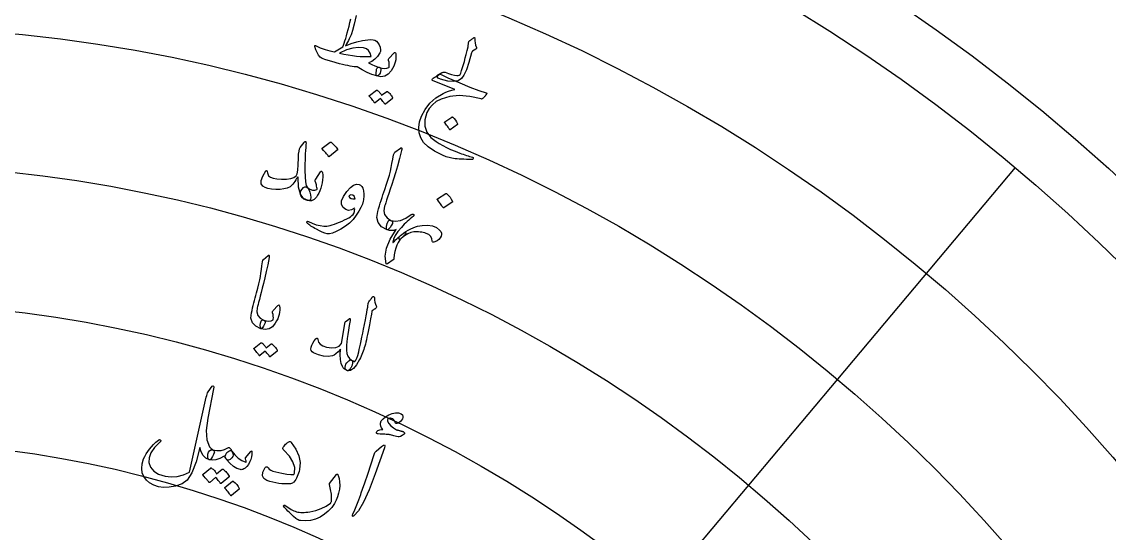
# Model space of a CAD drawing. Header units: millimetres. Extents: x -45 to 45, y -45 to 73.
# Drawn here: x 3.41 to 27.58, y 22.24 to 33.61 of the extents above; entities that cross this region are included whole.
import ezdxf

# ---------------------------------------------------------------- set-up
doc = ezdxf.new("R2010")
doc.units = ezdxf.units.MM
for name, color, linetype in [('ENGRAVE', 7, 'Continuous'), ('ENGRAVE_FINE', 8, 'Continuous'), ('GUIDE', 3, 'Continuous'), ('TEXT', 5, 'Continuous')]:
    doc.layers.add(name, color=color, linetype=linetype)

msp = doc.modelspace()

# ---------------------------------------------------------------- linework, layer by layer
at = {"layer": 'ENGRAVE'}
for radius in [39.65, 33.5042, 27.3585]:
    msp.add_circle((0, 0), radius, dxfattribs=at)
at = {"layer": 'ENGRAVE_FINE'}
for points in [[(25.4865, 30.3737), (21.5361, 25.6657)], [(21.5361, 25.6657), (17.5857, 20.9578)]]:
    msp.add_lwpolyline(points, dxfattribs=at)
for radius in [36.5771, 30.4314, 24.2856]:
    msp.add_circle((0, 0), radius, dxfattribs=at)
at = {"layer": 'GUIDE'}
msp.add_circle((0, 0), 41, dxfattribs=at)
at = {"layer": 'TEXT'}
msp.add_lwpolyline([(10.8424, 33.7483), (10.7972, 33.5565), (10.7623, 33.4219), (10.7379, 33.3446), (10.728, 33.3195), (10.716, 33.2922), (10.702, 33.2626), (10.686, 33.2307), (10.6681, 33.1965), (10.6488, 33.1598), (10.628, 33.1208), (10.6058, 33.0792), (10.7309, 33.1273), (10.8553, 33.1653), (10.979, 33.1932), (11.1018, 33.2112), (11.165, 33.215), (11.2176, 33.2115), (11.2595, 33.2007), (11.2907, 33.1826), (11.3257, 33.1461), (11.353, 33.1003), (11.3727, 33.0454), (11.3848, 32.9814), (11.3847, 32.9675), (11.3818, 32.9525), (11.3763, 32.9363), (11.368, 32.9191), (11.3169, 32.8419), (11.2577, 32.7797), (11.1904, 32.7327), (11.115, 32.7006), (11.1879, 32.6623), (11.2537, 32.632), (11.3123, 32.61), (11.3638, 32.5962), (11.377, 32.5907), (11.3858, 32.5803), (11.3902, 32.5649), (11.3902, 32.5446), (11.384, 32.5052), (11.3745, 32.4731), (11.3617, 32.4483), (11.3457, 32.4308), (11.3295, 32.419), (11.3162, 32.4111), (11.3057, 32.4073), (11.2981, 32.4075), (11.1925, 32.4405), (11.0848, 32.4857), (10.9747, 32.543), (10.8622, 32.6123), (10.8622, 32.6123), (10.8302, 32.6119), (10.7933, 32.6141), (10.7516, 32.6191), (10.7051, 32.6269), (10.6535, 32.637), (10.5969, 32.6493), (10.5353, 32.6637), (10.4686, 32.6802), (10.2974, 32.7264), (10.1689, 32.7654), (10.083, 32.7977), (10.0399, 32.8237), (10.0027, 32.8706), (9.9708, 32.9266), (9.944, 32.9916), (9.9224, 33.0658), (9.9213, 33.077), (9.9237, 33.0834), (9.9295, 33.085), (9.9387, 33.0817), (10.0443, 33.0327), (10.149, 32.9935), (10.2529, 32.9639), (10.3561, 32.9442), (10.5457, 33.0518), (10.561, 33.0906), (10.5767, 33.1352), (10.5929, 33.1853), (10.6097, 33.2412), (10.6269, 33.3024), (10.6448, 33.3686), (10.6632, 33.44), (10.6821, 33.5164), (10.7013, 33.5958), (10.7194, 33.6743)], dxfattribs=at)
for points in [[(13.1659, 32.4675), (13.1853, 32.5285), (13.205, 32.593), (13.225, 32.6609), (13.2453, 32.7324), (13.2659, 32.8076), (13.2868, 32.8869), (13.3078, 32.9702), (13.3291, 33.0577), (13.3377, 33.1524), (13.3419, 33.1636), (13.3474, 33.1736), (13.3544, 33.1825), (13.3627, 33.1902), (13.3674, 33.194), (13.3739, 33.1989), (13.3823, 33.2048), (13.3924, 33.2118), (13.4043, 33.22), (13.4178, 33.2296), (13.433, 33.2407), (13.4499, 33.2532), (13.4557, 33.2571), (13.4616, 33.2592), (13.4677, 33.2594), (13.474, 33.2578), (13.4785, 33.2548), (13.4814, 33.25), (13.4826, 33.2435), (13.4822, 33.2353), (13.4804, 33.1889), (13.4849, 33.1414), (13.4956, 33.0928), (13.5126, 33.0431), (13.5165, 33.0295), (13.5153, 33.018), (13.5091, 33.0086), (13.4979, 33.0011), (13.4293, 32.9596), (13.4228, 32.9537), (13.4166, 32.945), (13.4108, 32.9334), (13.4054, 32.919), (13.3467, 32.7082), (13.2899, 32.5429), (13.2351, 32.4228), (13.1826, 32.348), (13.1081, 32.3003), (13.0057, 32.2825), (12.8755, 32.2945), (12.7171, 32.3359), (12.6622, 32.361), (12.6414, 32.3894), (12.6547, 32.4212), (12.7022, 32.4562), (12.7097, 32.4604), (12.717, 32.4644), (12.7242, 32.4684), (12.7312, 32.4723), (12.738, 32.4761), (12.7446, 32.4798), (12.7511, 32.4835), (12.7574, 32.4871), (12.7717, 32.4929), (12.7869, 32.4951), (12.8031, 32.4937), (12.8203, 32.4885), (12.8957, 32.4614), (12.9633, 32.4401), (13.023, 32.4249), (13.075, 32.4156), (13.1062, 32.4149), (13.1317, 32.4232), (13.1516, 32.4408), (13.1659, 32.4675)], [(11.0053, 33.0351), (10.8918, 33.0439), (10.7646, 33.0273), (10.624, 32.9852), (10.4704, 32.9173), (10.5688, 32.8945), (10.6643, 32.8755), (10.7569, 32.8603), (10.8466, 32.8491), (10.9334, 32.8417), (11.017, 32.838), (11.0975, 32.8381), (11.1748, 32.8421), (11.1522, 32.9172), (11.1164, 32.9744), (11.0674, 33.0137), (11.0053, 33.0351)], [(11.5761, 32.8064), (11.6808, 32.9154), (11.6946, 32.9266), (11.7056, 32.9284), (11.7139, 32.9209), (11.7195, 32.904), (11.7243, 32.8577), (11.7243, 32.8113), (11.7194, 32.7646), (11.7097, 32.7177), (11.695, 32.6704), (11.675, 32.6225), (11.6499, 32.574), (11.6195, 32.5248), (11.5532, 32.4474), (11.4772, 32.4022), (11.3915, 32.3892), (11.296, 32.4082), (11.2878, 32.4185), (11.284, 32.4423), (11.2846, 32.4796), (11.2896, 32.5303), (11.295, 32.5565), (11.3028, 32.5768), (11.313, 32.5914), (11.3255, 32.6001), (11.3338, 32.6022), (11.3426, 32.6024), (11.352, 32.6006), (11.3618, 32.5969), (11.4201, 32.5786), (11.4743, 32.5727), (11.5246, 32.5794), (11.5708, 32.5987), (11.5732, 32.6006), (11.5749, 32.6037), (11.5758, 32.6079), (11.576, 32.6133), (11.5783, 32.6458), (11.5768, 32.6802), (11.5716, 32.7165), (11.5626, 32.7547), (11.5602, 32.7688), (11.5616, 32.7821), (11.5669, 32.7947), (11.5761, 32.8064)], [(12.8809, 32.369), (13.1422, 32.253), (13.3702, 32.158), (13.5653, 32.0846), (13.7279, 32.0334), (13.733, 32.032), (13.737, 32.0299), (13.74, 32.0271), (13.742, 32.0238), (13.7429, 32.02), (13.7426, 32.016), (13.7411, 32.0117), (13.7385, 32.0072), (13.7265, 31.9903), (13.7152, 31.9749), (13.7048, 31.9609), (13.6952, 31.9485), (13.6863, 31.9375), (13.6782, 31.9279), (13.6709, 31.9199), (13.6644, 31.9133), (13.6524, 31.9035), (13.6407, 31.8975), (13.6295, 31.8952), (13.6187, 31.8966), (13.3648, 31.9534), (13.1316, 31.9713), (12.9195, 31.9506), (12.7288, 31.8918), (12.6228, 31.8367), (12.535, 31.7686), (12.4654, 31.6877), (12.4136, 31.5939), (12.365, 31.434), (12.364, 31.2883), (12.4104, 31.1569), (12.5038, 31.0395), (12.5579, 30.9934), (12.6196, 30.9482), (12.6888, 30.904), (12.7655, 30.8607), (12.8495, 30.8181), (12.9407, 30.7762), (13.0391, 30.7348), (13.1446, 30.6939), (13.1825, 30.6802), (13.2199, 30.667), (13.2567, 30.6543), (13.2931, 30.642), (13.3287, 30.6303), (13.3633, 30.6193), (13.3969, 30.609), (13.4295, 30.5994), (13.4391, 30.5958), (13.4447, 30.5903), (13.4463, 30.5829), (13.4438, 30.5737), (13.4387, 30.564), (13.4331, 30.5572), (13.427, 30.5534), (13.4205, 30.5524), (13.3547, 30.5523), (13.2928, 30.5531), (13.235, 30.5548), (13.181, 30.5574), (13.1311, 30.5608), (13.0852, 30.5647), (13.0434, 30.5693), (13.0057, 30.5745), (12.971, 30.5813), (12.9375, 30.5884), (12.9051, 30.5959), (12.8739, 30.6037), (12.8439, 30.6123), (12.8151, 30.6218), (12.7874, 30.6324), (12.7608, 30.6439), (12.584, 30.7343), (12.4441, 30.8289), (12.3413, 30.9282), (12.2756, 31.0326), (12.2407, 31.144), (12.2317, 31.2616), (12.2488, 31.3853), (12.2921, 31.5151), (12.3735, 31.6654), (12.4811, 31.8), (12.6151, 31.9188), (12.7757, 32.0213), (12.8337, 32.0485), (12.8963, 32.0717), (12.9638, 32.0907), (13.0359, 32.1057), (12.5393, 32.3076), (12.5293, 32.3174), (12.5279, 32.3287), (12.5351, 32.3414), (12.5508, 32.3556), (12.5775, 32.3747), (12.6018, 32.3917), (12.6234, 32.4068), (12.6426, 32.4199), (12.6591, 32.4309), (12.673, 32.4396), (12.6842, 32.4461), (12.6927, 32.4504), (12.7066, 32.4463), (12.7427, 32.4314), (12.8008, 32.4057), (12.8809, 32.369)], [(11.5193, 32.063), (11.5228, 32.0647), (11.527, 32.065), (11.5318, 32.0638), (11.5372, 32.0613), (11.5546, 32.0463), (11.5711, 32.0308), (11.5866, 32.0147), (11.6012, 31.998), (11.6149, 31.9807), (11.6279, 31.9624), (11.64, 31.9432), (11.6514, 31.9231), (11.653, 31.9176), (11.6528, 31.9125), (11.6506, 31.9078), (11.6466, 31.9036), (11.4913, 31.7804), (11.4878, 31.7793), (11.4839, 31.7807), (11.4795, 31.7847), (11.4745, 31.7912), (11.4714, 31.7967), (11.4661, 31.8046), (11.4585, 31.8149), (11.4486, 31.8277), (11.4363, 31.8431), (11.4216, 31.8613), (11.4044, 31.8823), (11.3847, 31.906), (11.2634, 31.8101), (11.2585, 31.8076), (11.2536, 31.8083), (11.2487, 31.8122), (11.2438, 31.8194), (11.2396, 31.8256), (11.2328, 31.8351), (11.2234, 31.8478), (11.2114, 31.8638), (11.1966, 31.8831), (11.1787, 31.9059), (11.1576, 31.932), (11.1335, 31.9616), (11.1314, 31.9659), (11.1311, 31.9695), (11.1325, 31.9725), (11.1358, 31.9749), (11.2897, 32.0928), (11.2932, 32.0945), (11.2973, 32.0948), (11.3021, 32.0937), (11.3076, 32.0912), (11.3228, 32.0795), (11.3371, 32.067), (11.3506, 32.0537), (11.3632, 32.0398), (11.375, 32.0252), (11.3861, 32.0101), (11.3964, 31.9946), (11.406, 31.9786)], [(12.9709, 31.4941), (12.9745, 31.4957), (12.9787, 31.4958), (12.9834, 31.4944), (12.9887, 31.4916), (13.0212, 31.4593), (13.0498, 31.4243), (13.0746, 31.3866), (13.0956, 31.3463), (13.097, 31.3409), (13.0967, 31.3362), (13.0946, 31.3323), (13.0907, 31.329), (12.932, 31.2123), (12.9269, 31.2101), (12.9221, 31.211), (12.9174, 31.2152), (12.9129, 31.2226), (12.9089, 31.2291), (12.9026, 31.2389), (12.8939, 31.2521), (12.8828, 31.2687), (12.869, 31.2888), (12.8522, 31.3125), (12.8326, 31.3397), (12.8099, 31.3706), (12.8072, 31.3753), (12.8064, 31.3792), (12.8077, 31.3823), (12.811, 31.3845)], [(9.726, 30.8847), (9.7203, 30.8178), (9.7154, 30.7496), (9.7113, 30.6799), (9.7081, 30.6087), (9.7056, 30.5359), (9.7036, 30.4611), (9.7022, 30.3843), (9.7015, 30.3054), (9.7046, 30.1621), (9.7139, 30.0521), (9.7295, 29.9755), (9.7515, 29.9323), (9.7736, 29.9035), (9.7934, 29.8667), (9.8107, 29.8217), (9.8257, 29.7686), (9.8354, 29.7057), (9.8296, 29.6627), (9.8084, 29.6397), (9.7717, 29.6365), (9.6712, 29.6813), (9.6017, 29.7813), (9.5628, 29.9367), (9.5541, 30.1479), (9.5536, 30.1515), (9.5522, 30.1544), (9.55, 30.1566), (9.5468, 30.158), (9.5443, 30.1584), (9.5415, 30.1578), (9.5384, 30.1563), (9.5351, 30.1539), (9.5187, 30.1254), (9.5003, 30.0955), (9.4798, 30.0643), (9.4573, 30.0318), (9.4345, 30.0015), (9.4128, 29.977), (9.3924, 29.9584), (9.3731, 29.9456), (9.3095, 29.9172), (9.2352, 29.8976), (9.1502, 29.8867), (9.0545, 29.8843), (8.9596, 29.8896), (8.8802, 29.9033), (8.8162, 29.9257), (8.7676, 29.9567), (8.7334, 30.0087), (8.7324, 30.0828), (8.7649, 30.179), (8.831, 30.2973), (8.8351, 30.3007), (8.8397, 30.3026), (8.8448, 30.303), (8.8505, 30.302), (8.8569, 30.2994), (8.8616, 30.2955), (8.8647, 30.2906), (8.8661, 30.2845), (8.8697, 30.2546), (8.8758, 30.2289), (8.8843, 30.2074), (8.8954, 30.1899), (8.9367, 30.1589), (8.9985, 30.1359), (9.0808, 30.121), (9.1837, 30.1139), (9.2965, 30.1156), (9.3878, 30.1281), (9.4577, 30.1518), (9.5061, 30.1866), (9.5263, 30.231), (9.5419, 30.3128), (9.5528, 30.4322), (9.5586, 30.589), (9.5633, 30.6711), (9.5713, 30.7362), (9.5826, 30.7842), (9.5972, 30.8151), (9.6837, 30.9294), (9.693, 30.9414), (9.7014, 30.9494), (9.7088, 30.9534), (9.7154, 30.9535), (9.7216, 30.9475), (9.7254, 30.934), (9.7268, 30.9131), (9.726, 30.8847)], [(10.2627, 30.9369), (10.2668, 30.9389), (10.2716, 30.9393), (10.2773, 30.938), (10.2838, 30.9352), (10.325, 30.9007), (10.362, 30.863), (10.3948, 30.822), (10.4233, 30.7777), (10.4255, 30.7717), (10.4256, 30.7664), (10.4235, 30.7618), (10.4193, 30.758), (10.245, 30.6164), (10.2393, 30.6135), (10.2335, 30.6143), (10.2276, 30.6187), (10.2216, 30.6268), (10.2164, 30.6338), (10.208, 30.6445), (10.1965, 30.6589), (10.1818, 30.6769), (10.1637, 30.6987), (10.1418, 30.7244), (10.1161, 30.7539), (10.0865, 30.7873), (10.0828, 30.7924), (10.0816, 30.7968), (10.0827, 30.8003), (10.0863, 30.8031)], [(11.8273, 30.8018), (11.8347, 30.8069), (11.8409, 30.8099), (11.8459, 30.8107), (11.8497, 30.8092), (11.8543, 30.8039), (11.8559, 30.7928), (11.8546, 30.7757), (11.8502, 30.7528), (11.8031, 30.571), (11.7571, 30.4038), (11.7125, 30.2512), (11.6693, 30.113), (11.6303, 29.9957), (11.5956, 29.8905), (11.5649, 29.7973), (11.5385, 29.7163), (11.516, 29.6475), (11.4975, 29.5909), (11.4828, 29.5465), (11.4721, 29.5143), (11.4559, 29.4117), (11.4743, 29.3245), (11.527, 29.2524), (11.6141, 29.1954), (11.6377, 29.178), (11.648, 29.155), (11.6452, 29.1266), (11.6291, 29.0927), (11.5964, 29.0422), (11.5692, 29.0076), (11.5474, 28.9891), (11.531, 28.9866), (11.4055, 29.0566), (11.3284, 29.1481), (11.2997, 29.2613), (11.3196, 29.3965), (11.3381, 29.4578), (11.3571, 29.519), (11.3765, 29.5802), (11.3965, 29.6413), (11.4167, 29.7025), (11.4372, 29.7638), (11.4578, 29.8252), (11.4786, 29.8867), (11.5185, 30.0039), (11.5522, 30.1103), (11.5797, 30.2059), (11.6009, 30.2906), (11.619, 30.3729), (11.6372, 30.461), (11.6554, 30.5548), (11.6737, 30.6545), (11.6778, 30.6722), (11.6841, 30.6873), (11.6926, 30.7), (11.7032, 30.7101)], [(9.9623, 29.9602), (9.9562, 29.9881), (9.9495, 30.0125), (9.9423, 30.0334), (9.9346, 30.0509), (9.9297, 30.0654), (9.9292, 30.0804), (9.9332, 30.0958), (9.9416, 30.1118), (10.0513, 30.2755), (10.0635, 30.2888), (10.0741, 30.2902), (10.083, 30.2797), (10.0903, 30.2572), (10.0974, 30.2122), (10.0989, 30.1602), (10.0947, 30.1012), (10.0847, 30.0352), (10.071, 29.9732), (10.0538, 29.9138), (10.0332, 29.8568), (10.0092, 29.8023), (9.9844, 29.7561), (9.959, 29.717), (9.9331, 29.685), (9.9068, 29.6601), (9.8792, 29.6443), (9.846, 29.6356), (9.807, 29.634), (9.7623, 29.6396), (9.7188, 29.6521), (9.681, 29.6722), (9.6489, 29.6998), (9.6225, 29.7352), (9.6058, 29.7745), (9.6032, 29.8142), (9.6147, 29.8543), (9.6403, 29.8948), (9.6701, 29.9251), (9.6988, 29.9409), (9.7265, 29.9422), (9.7531, 29.9291), (9.8123, 29.8925), (9.8678, 29.8724), (9.9196, 29.8689), (9.9678, 29.882), (9.971, 29.8887), (9.9712, 29.9039), (9.9683, 29.9278), (9.9623, 29.9602)], [(10.6343, 29.8424), (10.7129, 29.9267), (10.785, 29.9807), (10.8505, 30.0046), (10.9091, 29.9983), (10.9407, 29.9801), (10.9668, 29.9507), (10.9873, 29.9099), (11.0023, 29.8578), (11.0079, 29.8287), (11.0116, 29.7998), (11.0133, 29.7708), (11.0129, 29.742), (11.011, 29.7129), (11.0078, 29.6833), (11.0035, 29.6531), (10.9979, 29.6224), (10.9788, 29.5563), (10.9465, 29.4822), (10.901, 29.4), (10.8424, 29.3097), (10.772, 29.2197), (10.6915, 29.1384), (10.6008, 29.0656), (10.5, 29.0014), (10.4004, 28.9496), (10.3162, 28.9155), (10.2474, 28.8994), (10.1937, 28.9013), (10.1435, 28.916), (10.0872, 28.9374), (10.0249, 28.9653), (9.9565, 28.9997), (9.9222, 29.0184), (9.8908, 29.0364), (9.8621, 29.054), (9.8364, 29.0711), (9.8132, 29.0874), (9.7924, 29.1027), (9.774, 29.117), (9.7579, 29.1304), (9.7491, 29.1403), (9.7439, 29.1496), (9.7424, 29.1583), (9.7445, 29.1665), (9.7507, 29.1733), (9.7586, 29.1763), (9.7681, 29.1754), (9.7791, 29.1707), (9.8648, 29.132), (9.9512, 29.1019), (10.0383, 29.0806), (10.1263, 29.0679), (10.1546, 29.0671), (10.1871, 29.0698), (10.224, 29.0759), (10.2651, 29.0854), (10.3106, 29.0983), (10.3604, 29.1146), (10.4146, 29.1342), (10.4732, 29.1572), (10.5314, 29.1817), (10.5845, 29.206), (10.6324, 29.2301), (10.6751, 29.2541), (10.7125, 29.2781), (10.7445, 29.3025), (10.7711, 29.3272), (10.7923, 29.3522), (10.8022, 29.3981), (10.8075, 29.433), (10.8081, 29.4571), (10.804, 29.4702), (10.7363, 29.4313), (10.6721, 29.4206), (10.6113, 29.4381), (10.5538, 29.4839), (10.5167, 29.5511), (10.5177, 29.6333), (10.5568, 29.7304), (10.6343, 29.8424)], [(10.8166, 29.6784), (10.7973, 29.7329), (10.7672, 29.7615), (10.7263, 29.764), (10.6747, 29.7404), (10.6967, 29.7039), (10.7276, 29.6815), (10.7676, 29.673), (10.8166, 29.6784)], [(12.835, 29.7928), (12.8391, 29.7944), (12.844, 29.7943), (12.8495, 29.7926), (12.8557, 29.7893), (12.8936, 29.7515), (12.927, 29.7108), (12.9559, 29.6672), (12.9803, 29.6207), (12.982, 29.6145), (12.9816, 29.6092), (12.9791, 29.6048), (12.9746, 29.6014), (12.7892, 29.4751), (12.7833, 29.4727), (12.7777, 29.474), (12.7722, 29.4789), (12.7669, 29.4875), (12.7624, 29.4949), (12.755, 29.5062), (12.7449, 29.5215), (12.7319, 29.5407), (12.7158, 29.564), (12.6963, 29.5914), (12.6734, 29.6229), (12.647, 29.6586), (12.6438, 29.6641), (12.6429, 29.6685), (12.6444, 29.672), (12.6482, 29.6744)], [(11.9036, 28.8572), (11.8561, 28.8129), (11.8143, 28.7629), (11.7782, 28.7072), (11.7477, 28.6458), (11.7227, 28.5791), (11.7029, 28.5076), (11.6882, 28.4312), (11.6787, 28.35), (11.6773, 28.3393), (11.6747, 28.3308), (11.6711, 28.3243), (11.6664, 28.32), (11.5377, 28.2351), (11.5268, 28.2296), (11.5183, 28.2275), (11.5122, 28.2288), (11.5085, 28.2336), (11.4871, 28.4005), (11.5168, 28.5826), (11.5983, 28.7798), (11.7323, 28.9919), (11.6793, 28.9756), (11.6282, 28.9693), (11.5787, 28.9729), (11.531, 28.9866), (11.5224, 28.9935), (11.517, 29.0062), (11.5149, 29.0247), (11.516, 29.0489), (11.517, 29.0634), (11.5188, 29.0777), (11.5216, 29.0918), (11.5253, 29.1057), (11.5294, 29.1195), (11.5334, 29.1331), (11.5374, 29.1465), (11.5414, 29.1598), (11.5521, 29.1828), (11.5678, 29.1964), (11.5885, 29.2006), (11.6141, 29.1954), (11.7166, 29.1791), (11.826, 29.1952), (11.9426, 29.2438), (12.0668, 29.3249), (12.0832, 29.3348), (12.0975, 29.3386), (12.1095, 29.3361), (12.1193, 29.3275), (12.1247, 29.3167), (12.1256, 29.3067), (12.1221, 29.2975), (12.1142, 29.2891), (12.0789, 29.2614), (12.0441, 29.2329), (12.0098, 29.2034), (11.9761, 29.1731), (11.9428, 29.1418), (11.9101, 29.1097), (11.878, 29.0766), (11.8463, 29.0427), (11.768, 28.947), (11.7107, 28.8599), (11.6742, 28.7815), (11.6585, 28.7118), (11.6587, 28.7094), (11.6588, 28.7077), (11.6589, 28.7066), (11.6589, 28.7063), (11.6592, 28.7065), (11.66, 28.7072), (11.6613, 28.7084), (11.6631, 28.71), (11.6904, 28.7376), (11.7178, 28.7642), (11.7455, 28.79), (11.7732, 28.8148), (11.8014, 28.8388), (11.8301, 28.8621), (11.8594, 28.8846), (11.8892, 28.9063), (11.9105, 28.9212), (11.9271, 28.9286), (11.9389, 28.9284), (11.9459, 28.9208), (11.9466, 28.9104), (11.9398, 28.8963), (11.9254, 28.8786), (11.9036, 28.8572)], [(12.5289, 28.7384), (12.5197, 28.7976), (12.4951, 28.8457), (12.4552, 28.8827), (12.4, 28.9085), (12.3664, 28.918), (12.3326, 28.9261), (12.2985, 28.9327), (12.2642, 28.9379), (12.2294, 28.9413), (12.1942, 28.9427), (12.1585, 28.9421), (12.1223, 28.9394), (12.0568, 28.9262), (11.9885, 28.8978), (11.9174, 28.8542), (11.8436, 28.7954), (11.8245, 28.7832), (11.8092, 28.7778), (11.7977, 28.7793), (11.79, 28.7877), (11.7857, 28.7999), (11.7867, 28.812), (11.7929, 28.824), (11.8044, 28.8358), (11.8207, 28.8509), (11.8353, 28.8643), (11.8483, 28.876), (11.8596, 28.8861), (11.8694, 28.8945), (11.8779, 28.9015), (11.8852, 28.907), (11.8911, 28.9109), (11.9457, 28.9482), (11.9996, 28.981), (12.0527, 29.0094), (12.1051, 29.0332), (12.1568, 29.0527), (12.2079, 29.068), (12.2583, 29.0792), (12.3081, 29.0861), (12.4298, 29.0892), (12.535, 29.0727), (12.6234, 29.037), (12.695, 28.9821), (12.7216, 28.9498), (12.7365, 28.9168), (12.7398, 28.8831), (12.7316, 28.8486), (12.709, 28.8067), (12.6784, 28.7711), (12.6398, 28.7417), (12.5931, 28.7186), (12.5662, 28.7114), (12.5465, 28.7124), (12.5341, 28.7214), (12.5289, 28.7384)], [(8.8841, 28.417), (8.8904, 28.422), (8.8957, 28.425), (8.9001, 28.4259), (8.9036, 28.4248), (8.9079, 28.4204), (8.91, 28.4106), (8.9098, 28.3954), (8.9073, 28.3748), (8.8757, 28.2109), (8.8444, 28.06), (8.8134, 27.9221), (8.7829, 27.7971), (8.755, 27.6908), (8.7301, 27.5955), (8.7082, 27.5111), (8.6893, 27.4378), (8.6732, 27.3755), (8.66, 27.3242), (8.6495, 27.284), (8.6418, 27.2549), (8.6333, 27.1629), (8.6545, 27.0865), (8.7053, 27.0256), (8.7859, 26.98), (8.8077, 26.9659), (8.8182, 26.9461), (8.8173, 26.9207), (8.805, 26.8897), (8.7789, 26.843), (8.7567, 26.8108), (8.7384, 26.7932), (8.724, 26.79), (8.6086, 26.8451), (8.5351, 26.9218), (8.5032, 27.0207), (8.5132, 27.1417), (8.5262, 27.1971), (8.5395, 27.2525), (8.5533, 27.3078), (8.5675, 27.3632), (8.582, 27.4187), (8.5967, 27.4742), (8.6115, 27.5298), (8.6266, 27.5856), (8.6553, 27.6918), (8.6792, 27.7881), (8.6982, 27.8744), (8.7122, 27.9508), (8.7236, 28.0248), (8.7348, 28.1039), (8.7457, 28.1882), (8.7563, 28.2777), (8.7589, 28.2936), (8.7637, 28.3074), (8.7704, 28.3191), (8.7793, 28.3287)], [(8.9959, 27.1938), (9.0985, 27.3048), (9.112, 27.3163), (9.123, 27.3183), (9.1315, 27.3109), (9.1374, 27.2942), (9.1431, 27.248), (9.144, 27.2015), (9.14, 27.1547), (9.1312, 27.1077), (9.1174, 27.0602), (9.0983, 27.0119), (9.0741, 26.9629), (9.0447, 26.9131), (8.9798, 26.8344), (8.9048, 26.7877), (8.8196, 26.773), (8.724, 26.79), (8.7156, 26.8001), (8.7114, 26.8239), (8.7112, 26.8611), (8.7152, 26.9119), (8.7201, 26.9382), (8.7274, 26.9587), (8.7373, 26.9735), (8.7496, 26.9825), (8.7578, 26.9847), (8.7666, 26.9851), (8.776, 26.9835), (8.7859, 26.98), (8.8445, 26.9629), (8.8987, 26.9582), (8.9488, 26.9659), (8.9946, 26.986), (8.997, 26.988), (8.9986, 26.9911), (8.9995, 26.9954), (8.9995, 27.0008), (9.0012, 27.0333), (8.999, 27.0676), (8.9931, 27.1038), (8.9833, 27.1419), (8.9807, 27.1559), (8.9819, 27.1692), (8.9869, 27.1819), (8.9959, 27.1938)], [(11.1995, 27.4884), (11.2074, 27.4967), (11.2155, 27.5016), (11.2237, 27.5032), (11.2322, 27.5014), (11.2388, 27.4974), (11.2436, 27.4913), (11.2467, 27.4833), (11.2481, 27.4733), (11.2499, 27.4238), (11.2574, 27.3777), (11.2705, 27.3349), (11.2893, 27.2955), (11.2942, 27.2795), (11.2927, 27.2647), (11.2848, 27.2509), (11.2706, 27.2383), (11.2619, 27.2323), (11.253, 27.2264), (11.244, 27.2205), (11.2349, 27.2147), (11.2257, 27.2088), (11.2167, 27.2029), (11.2079, 27.197), (11.1991, 27.191), (11.1921, 27.1706), (11.1791, 27.111), (11.16, 27.0121), (11.1346, 26.8741), (11.1207, 26.7982), (11.1072, 26.7271), (11.094, 26.6608), (11.0813, 26.5993), (11.0689, 26.5427), (11.0569, 26.4913), (11.0451, 26.445), (11.0336, 26.4039), (11.0219, 26.3654), (11.0094, 26.3273), (10.9962, 26.2896), (10.9822, 26.2521), (10.9673, 26.2148), (10.9516, 26.1776), (10.935, 26.1405), (10.9176, 26.1034), (10.8506, 25.9826), (10.784, 25.9011), (10.7176, 25.8588), (10.6515, 25.8557), (10.6238, 25.8661), (10.6052, 25.8831), (10.5957, 25.9065), (10.5953, 25.9363), (10.602, 25.9685), (10.6138, 25.9989), (10.6308, 26.0275), (10.6529, 26.0543), (10.6775, 26.0774), (10.6998, 26.0909), (10.7201, 26.0947), (10.7381, 26.0889), (10.7512, 26.0824), (10.763, 26.0766), (10.7734, 26.0715), (10.7824, 26.067), (10.7904, 26.0635), (10.7975, 26.0611), (10.8037, 26.0598), (10.809, 26.0596), (10.8308, 26.0864), (10.8531, 26.1315), (10.8759, 26.1951), (10.8992, 26.277), (10.9114, 26.3264), (10.9247, 26.3834), (10.9389, 26.4478), (10.9541, 26.5199), (10.9704, 26.5995), (10.9879, 26.6869), (11.0067, 26.7821), (11.0267, 26.8849), (11.046, 26.9856), (11.0626, 27.0742), (11.0766, 27.1506), (11.088, 27.2149), (11.0971, 27.267), (11.1038, 27.3068), (11.1084, 27.3343), (11.1107, 27.3495), (11.1153, 27.3688), (11.1233, 27.3881), (11.1348, 27.4076), (11.1497, 27.4271), (11.1582, 27.4365), (11.1661, 27.4453), (11.1733, 27.4537), (11.1799, 27.4616), (11.1857, 27.469), (11.191, 27.476), (11.1956, 27.4824), (11.1995, 27.4884)], [(10.6487, 25.8544), (10.6091, 25.8735), (10.5768, 25.8953), (10.5517, 25.9198), (10.5339, 25.9469), (10.5087, 26.0172), (10.4937, 26.1051), (10.4887, 26.2107), (10.4938, 26.334), (10.4398, 26.2754), (10.392, 26.2311), (10.3503, 26.2011), (10.3145, 26.1853), (10.2183, 26.1734), (10.116, 26.1811), (10.0075, 26.2084), (9.8924, 26.2552), (9.8625, 26.2756), (9.8439, 26.303), (9.8367, 26.3374), (9.8408, 26.3789), (9.8547, 26.4242), (9.8767, 26.4703), (9.907, 26.5173), (9.9455, 26.5649), (9.9519, 26.571), (9.9586, 26.5748), (9.9657, 26.5765), (9.9731, 26.5759), (9.9816, 26.5724), (9.9875, 26.567), (9.9908, 26.5595), (9.9917, 26.55), (10.0056, 26.4915), (10.0415, 26.4439), (10.0994, 26.4071), (10.1792, 26.3811), (10.2975, 26.3642), (10.3925, 26.3712), (10.4641, 26.4024), (10.5123, 26.4581), (10.5874, 26.8964), (10.5918, 26.9161), (10.5981, 26.9328), (10.6061, 26.9463), (10.616, 26.9567), (10.676, 27.0046), (10.6844, 27.0107), (10.6915, 27.0146), (10.6975, 27.0163), (10.7023, 27.0157), (10.7069, 27.0103), (10.7092, 27.0011), (10.709, 26.988), (10.7064, 26.9711), (10.6862, 26.8596), (10.669, 26.7563), (10.6547, 26.6612), (10.6434, 26.5743), (10.6348, 26.4958), (10.6288, 26.4256), (10.6253, 26.3638), (10.6243, 26.3104), (10.6328, 26.2376), (10.6549, 26.1764), (10.6906, 26.1266), (10.7402, 26.0881), (10.7536, 26.0762), (10.7613, 26.059), (10.7632, 26.0363), (10.7593, 26.0082), (10.7555, 25.994), (10.7511, 25.98), (10.7462, 25.966), (10.7408, 25.9521), (10.7345, 25.9384), (10.7272, 25.925), (10.7188, 25.9119), (10.7094, 25.899), (10.6903, 25.8764), (10.6739, 25.8614), (10.66, 25.8541), (10.6487, 25.8544)], [(8.953, 26.4496), (8.9564, 26.4513), (8.9606, 26.4517), (8.9654, 26.4507), (8.9708, 26.4482), (8.9884, 26.4336), (9.0051, 26.4184), (9.0208, 26.4026), (9.0356, 26.3863), (9.0496, 26.3692), (9.0627, 26.3511), (9.0752, 26.3322), (9.0868, 26.3123), (9.0885, 26.3069), (9.0883, 26.3018), (9.0863, 26.2971), (9.0823, 26.2927), (8.9298, 26.1667), (8.9264, 26.1655), (8.9224, 26.1668), (8.9179, 26.1707), (8.9129, 26.1771), (8.9098, 26.1825), (8.9043, 26.1903), (8.8966, 26.2005), (8.8865, 26.213), (8.8741, 26.2282), (8.8591, 26.246), (8.8416, 26.2667), (8.8216, 26.29), (8.7027, 26.1916), (8.6979, 26.189), (8.693, 26.1896), (8.6881, 26.1934), (8.6831, 26.2004), (8.6787, 26.2066), (8.6718, 26.2159), (8.6622, 26.2284), (8.65, 26.2441), (8.635, 26.2631), (8.6167, 26.2854), (8.5953, 26.3111), (8.5707, 26.3402), (8.5685, 26.3444), (8.5682, 26.348), (8.5696, 26.351), (8.5728, 26.3535), (8.7237, 26.4746), (8.7272, 26.4764), (8.7313, 26.4768), (8.7361, 26.4758), (8.7416, 26.4734), (8.7569, 26.462), (8.7714, 26.4498), (8.7851, 26.4369), (8.7979, 26.4232), (8.8099, 26.4089), (8.8212, 26.394), (8.8318, 26.3787), (8.8416, 26.3629)], [(7.5437, 24.7974), (7.5083, 24.5274), (7.5203, 24.316), (7.5795, 24.1628), (7.6862, 24.0674), (7.6903, 24.053), (7.6854, 24.0284), (7.6713, 23.9935), (7.6482, 23.9485), (7.6283, 23.9135), (7.6101, 23.8898), (7.5936, 23.8774), (7.5787, 23.8762), (7.5027, 23.9133), (7.4426, 23.9713), (7.3985, 24.0503), (7.3701, 24.1504), (7.2859, 23.8301), (7.1917, 23.5885), (7.0883, 23.4254), (6.9759, 23.3406), (6.8243, 23.2918), (6.6861, 23.2648), (6.5609, 23.2597), (6.4484, 23.2767), (6.3413, 23.3127), (6.2515, 23.362), (6.1789, 23.4248), (6.1233, 23.5012), (6.0875, 23.5882), (6.0747, 23.6827), (6.0849, 23.7849), (6.1184, 23.8946), (6.144, 23.9512), (6.1738, 24.0067), (6.2079, 24.0611), (6.2465, 24.1144), (6.2896, 24.1664), (6.3374, 24.2172), (6.3899, 24.2667), (6.4472, 24.3148), (6.4552, 24.3195), (6.4632, 24.3222), (6.4714, 24.323), (6.4796, 24.3217), (6.4861, 24.319), (6.4912, 24.3148), (6.4949, 24.3089), (6.4972, 24.3015), (6.4974, 24.2932), (6.4946, 24.2848), (6.489, 24.2761), (6.4804, 24.2672), (6.3611, 24.1456), (6.2805, 24.03), (6.2381, 23.9209), (6.2333, 23.8184), (6.2687, 23.7088), (6.3407, 23.6213), (6.4495, 23.5554), (6.5951, 23.5107), (6.7309, 23.4955), (6.8663, 23.5058), (7.0017, 23.5414), (7.1373, 23.6024), (7.5103, 25.2639), (7.5192, 25.3036), (7.5286, 25.3367), (7.5383, 25.3631), (7.5484, 25.3829), (7.6386, 25.5124), (7.6604, 25.5192), (7.6735, 25.511), (7.6781, 25.4878), (7.6741, 25.4495)], [(11.7735, 24.385), (11.7397, 24.3945), (11.7084, 24.4032), (11.6793, 24.4111), (11.6527, 24.4181), (11.6285, 24.4241), (11.6069, 24.4288), (11.5877, 24.4324), (11.5712, 24.4347), (11.5541, 24.4365), (11.5334, 24.4384), (11.5091, 24.4404), (11.4813, 24.4426), (11.4498, 24.4447), (11.4146, 24.4466), (11.3757, 24.4483), (11.3331, 24.4497), (11.3165, 24.4519), (11.304, 24.4576), (11.2958, 24.467), (11.2918, 24.4798), (11.2971, 24.5044), (11.323, 24.5239), (11.3696, 24.5383), (11.4368, 24.5475), (11.407, 24.5872), (11.3875, 24.6241), (11.3784, 24.6582), (11.3797, 24.6896), (11.4005, 24.7403), (11.4385, 24.7883), (11.4936, 24.8335), (11.5661, 24.8758), (11.6441, 24.9075), (11.7157, 24.921), (11.7808, 24.9164), (11.8393, 24.8936), (11.8673, 24.8713), (11.8815, 24.8458), (11.8818, 24.8173), (11.8684, 24.7857), (11.8469, 24.7548), (11.8231, 24.7284), (11.7971, 24.7066), (11.7688, 24.6893), (11.7441, 24.6794), (11.7253, 24.6789), (11.7124, 24.6876), (11.7054, 24.7056), (11.6993, 24.7304), (11.6886, 24.7515), (11.6731, 24.769), (11.653, 24.7828), (11.6301, 24.7936), (11.6078, 24.7985), (11.5861, 24.7976), (11.565, 24.7909), (11.5466, 24.7795), (11.5363, 24.7657), (11.5341, 24.7495), (11.54, 24.7309), (11.5702, 24.679), (11.6139, 24.6307), (11.6708, 24.586), (11.7412, 24.5447), (11.7476, 24.5418), (11.7551, 24.5391), (11.7635, 24.5363), (11.7728, 24.5337), (11.783, 24.5309), (11.7941, 24.528), (11.8059, 24.5248), (11.8186, 24.5213), (11.8323, 24.5174), (11.8447, 24.514), (11.8558, 24.5109), (11.8656, 24.5084), (11.8743, 24.506), (11.8818, 24.5036), (11.8883, 24.5013), (11.8936, 24.4989), (11.9031, 24.4931), (11.9097, 24.4863), (11.9136, 24.4783), (11.9148, 24.4692), (11.9144, 24.4612), (11.9127, 24.4543), (11.9096, 24.4483), (11.9051, 24.4433), (11.8621, 24.4139), (11.8259, 24.3944), (11.7964, 24.3847), (11.7735, 24.385)], [(9.2175, 24.1556), (9.2375, 24.1798), (9.2563, 24.2013), (9.2739, 24.22), (9.2904, 24.236), (9.3055, 24.2496), (9.3192, 24.2607), (9.3316, 24.2696), (9.3426, 24.2762), (9.3575, 24.2808), (9.3719, 24.2796), (9.3857, 24.2726), (9.399, 24.2598), (9.5031, 24.1127), (9.5679, 23.9632), (9.5938, 23.8116), (9.5813, 23.6582), (9.5715, 23.6169), (9.56, 23.5773), (9.5468, 23.5393), (9.5319, 23.5031), (9.5153, 23.4688), (9.4971, 23.437), (9.4771, 23.4075), (9.4555, 23.3804), (9.4407, 23.3672), (9.424, 23.3568), (9.4054, 23.3491), (9.385, 23.3442), (9.3196, 23.3389), (9.2541, 23.338), (9.1883, 23.3413), (9.1224, 23.3488), (9.0564, 23.3603), (8.9906, 23.3752), (8.9247, 23.3935), (8.859, 23.4154), (8.787, 23.4574), (8.7564, 23.5192), (8.7671, 23.6009), (8.8193, 23.7024), (8.828, 23.7123), (8.8374, 23.719), (8.8476, 23.7223), (8.8585, 23.7224), (8.8664, 23.7183), (8.8738, 23.712), (8.8807, 23.7036), (8.8872, 23.693), (8.9097, 23.667), (8.9448, 23.6439), (8.9925, 23.6237), (9.0529, 23.6061), (9.187, 23.5757), (9.2985, 23.5561), (9.3877, 23.5476), (9.4546, 23.5504), (9.4589, 23.5528), (9.4629, 23.5579), (9.4667, 23.5657), (9.4704, 23.5764), (9.4751, 23.7017), (9.4373, 23.8289), (9.3565, 23.958), (9.2324, 24.0884), (9.2165, 24.1064), (9.2087, 24.1235), (9.209, 24.14), (9.2175, 24.1556)], [(11.4044, 24.1682), (11.4468, 24.1992), (11.472, 24.2053), (11.4798, 24.1863), (11.4704, 24.1424), (11.2609, 23.5644), (11.13, 23.2105), (11.0072, 22.9367), (10.8932, 22.7424), (10.7886, 22.6273), (10.776, 22.6198), (10.7667, 22.617), (10.7606, 22.6188), (10.7578, 22.6253), (10.757, 22.6338), (10.7584, 22.6437), (10.7617, 22.6551), (10.7671, 22.6679), (10.8135, 22.7656), (10.8583, 22.8714), (10.9013, 22.9853), (10.9425, 23.1072), (10.9539, 23.1388), (10.9835, 23.2246), (11.0314, 23.3647), (11.0973, 23.559), (11.2383, 23.9923), (11.2473, 24.0146), (11.2579, 24.0342), (11.27, 24.0509), (11.2837, 24.0648)], [(8.0761, 23.9157), (8.0384, 23.8841), (8.0064, 23.8673), (7.9802, 23.8654), (7.9595, 23.8784), (7.957, 23.8813), (7.9536, 23.886), (7.9491, 23.8925), (7.9436, 23.9008), (7.9367, 23.9111), (7.9283, 23.9233), (7.9182, 23.9376), (7.9065, 23.9539), (7.8121, 23.9054), (7.7257, 23.8763), (7.6472, 23.8668), (7.5764, 23.8769), (7.5561, 23.8906), (7.5443, 23.9159), (7.541, 23.953), (7.5462, 24.0017), (7.5592, 24.0476), (7.58, 24.0782), (7.6086, 24.0935), (7.6452, 24.0936), (7.7471, 24.0806), (7.8377, 24.0835), (7.9173, 24.1027), (7.9857, 24.1382), (8.0023, 24.1457), (8.0182, 24.1452), (8.0334, 24.1367), (8.0479, 24.1201), (8.0502, 24.1175), (8.0529, 24.1135), (8.0563, 24.1082), (8.0601, 24.1016), (8.0645, 24.0936), (8.0694, 24.0843), (8.0749, 24.0737), (8.0808, 24.0617), (8.1013, 24.0179), (8.1073, 23.979), (8.0989, 23.9449), (8.0761, 23.9157)], [(7.9533, 23.891), (7.936, 23.9239), (7.9329, 23.959), (7.9443, 23.9962), (7.97, 24.0355), (8.0077, 24.0659), (8.0384, 24.0818), (8.062, 24.0833), (8.0785, 24.0704), (8.1469, 23.9819), (8.2207, 23.9106), (8.3002, 23.8565), (8.3855, 23.8196), (8.3887, 23.8191), (8.3916, 23.8201), (8.3939, 23.8226), (8.3958, 23.8265), (8.3964, 23.8351), (8.3939, 23.8491), (8.3884, 23.8684), (8.3798, 23.8931), (8.379, 23.9), (8.3793, 23.9065), (8.3807, 23.9126), (8.3834, 23.9183), (8.497, 24.061), (8.5018, 24.0663), (8.5066, 24.0695), (8.5114, 24.0708), (8.5161, 24.0702), (8.5203, 24.0679), (8.5233, 24.0643), (8.5252, 24.0595), (8.5261, 24.0534), (8.525, 23.9943), (8.5168, 23.938), (8.5018, 23.8846), (8.4798, 23.8339), (8.4455, 23.7734), (8.4114, 23.7263), (8.3777, 23.6927), (8.3442, 23.6726), (8.3208, 23.6632), (8.3004, 23.6575), (8.283, 23.6554), (8.2684, 23.6568), (8.1901, 23.682), (8.1117, 23.7295), (8.0329, 23.7991), (7.9533, 23.891)], [(7.8652, 23.665), (7.8691, 23.667), (7.8737, 23.6674), (7.8791, 23.6662), (7.8853, 23.6635), (7.9052, 23.6472), (7.924, 23.6302), (7.9418, 23.6125), (7.9585, 23.5942), (7.9743, 23.575), (7.9893, 23.5548), (8.0033, 23.5335), (8.0165, 23.5112), (8.0185, 23.5051), (8.0183, 23.4994), (8.016, 23.4941), (8.0116, 23.4892), (7.8407, 23.3466), (7.8369, 23.3452), (7.8324, 23.3467), (7.8274, 23.351), (7.8217, 23.3582), (7.8181, 23.3643), (7.812, 23.373), (7.8032, 23.3844), (7.7919, 23.3985), (7.7778, 23.4154), (7.7609, 23.4354), (7.7411, 23.4585), (7.7185, 23.4846), (7.5856, 23.3729), (7.5802, 23.3699), (7.5747, 23.3705), (7.5691, 23.3748), (7.5635, 23.3827), (7.5586, 23.3896), (7.5507, 23.4), (7.5399, 23.414), (7.5261, 23.4315), (7.509, 23.4527), (7.4883, 23.4777), (7.4641, 23.5064), (7.4362, 23.5388), (7.4337, 23.5435), (7.4332, 23.5476), (7.4348, 23.551), (7.4384, 23.5538), (7.607, 23.6915), (7.6109, 23.6935), (7.6155, 23.694), (7.6209, 23.6929), (7.6271, 23.6903), (7.6444, 23.6776), (7.6608, 23.664), (7.6763, 23.6495), (7.6908, 23.6342), (7.7045, 23.6182), (7.7173, 23.6016), (7.7293, 23.5845), (7.7404, 23.5668)], [(10.4052, 23.5509), (10.4084, 23.5544), (10.4114, 23.557), (10.4144, 23.5586), (10.4172, 23.5592), (10.424, 23.5569), (10.4306, 23.5506), (10.4372, 23.5401), (10.4437, 23.5256), (10.4636, 23.4575), (10.4742, 23.3842), (10.4754, 23.3058), (10.4673, 23.2223), (10.4511, 23.1357), (10.428, 23.0537), (10.3979, 22.9761), (10.3611, 22.9029), (10.2969, 22.8138), (10.2219, 22.7342), (10.1361, 22.6642), (10.0397, 22.6036), (9.9359, 22.5558), (9.829, 22.5264), (9.7188, 22.5155), (9.6052, 22.523), (9.5762, 22.5284), (9.5491, 22.538), (9.5237, 22.552), (9.5002, 22.5702), (9.4484, 22.6181), (9.4016, 22.6618), (9.3601, 22.7014), (9.3237, 22.7369), (9.2927, 22.7682), (9.2673, 22.7953), (9.2474, 22.8183), (9.2332, 22.8371), (9.2307, 22.8422), (9.2293, 22.8468), (9.229, 22.8509), (9.2298, 22.8546), (9.2321, 22.8589), (9.235, 22.8626), (9.2387, 22.8657), (9.2431, 22.8681), (9.248, 22.8693), (9.2531, 22.8688), (9.2585, 22.8664), (9.2642, 22.8623), (9.2982, 22.8361), (9.3312, 22.8124), (9.3633, 22.7912), (9.3944, 22.7726), (9.4249, 22.7564), (9.455, 22.7424), (9.4848, 22.7308), (9.5142, 22.7215), (9.5444, 22.7143), (9.5767, 22.7091), (9.6109, 22.7059), (9.6472, 22.7047), (9.6856, 22.7055), (9.7261, 22.7087), (9.7688, 22.7141), (9.8137, 22.7217), (9.9441, 22.7518), (10.0635, 22.7939), (10.1718, 22.8479), (10.2691, 22.9143), (10.2761, 22.92), (10.2819, 22.9277), (10.2865, 22.9373), (10.2899, 22.9487), (10.295, 23.0233), (10.2894, 23.111), (10.2732, 23.212), (10.246, 23.3262), (10.2455, 23.3329), (10.246, 23.3385), (10.2473, 23.3431), (10.2495, 23.3465)], [(8.0954, 23.397), (8.0993, 23.3989), (8.1039, 23.3993), (8.1092, 23.3981), (8.1153, 23.3953), (8.1534, 23.3613), (8.1873, 23.3239), (8.217, 23.2833), (8.2427, 23.2395), (8.2446, 23.2335), (8.2445, 23.2283), (8.2424, 23.2237), (8.2383, 23.2199), (8.0687, 23.0783), (8.0632, 23.0754), (8.0578, 23.0762), (8.0524, 23.0805), (8.0469, 23.0886), (8.0422, 23.0955), (8.0346, 23.1061), (8.0242, 23.1203), (8.0109, 23.1381), (7.9944, 23.1597), (7.9744, 23.185), (7.951, 23.2142), (7.924, 23.2472), (7.9206, 23.2523), (7.9196, 23.2566), (7.9208, 23.2602), (7.9242, 23.2629)]]:
    msp.add_lwpolyline(points, close=True, dxfattribs=at)

doc.saveas('drawing.dxf')
